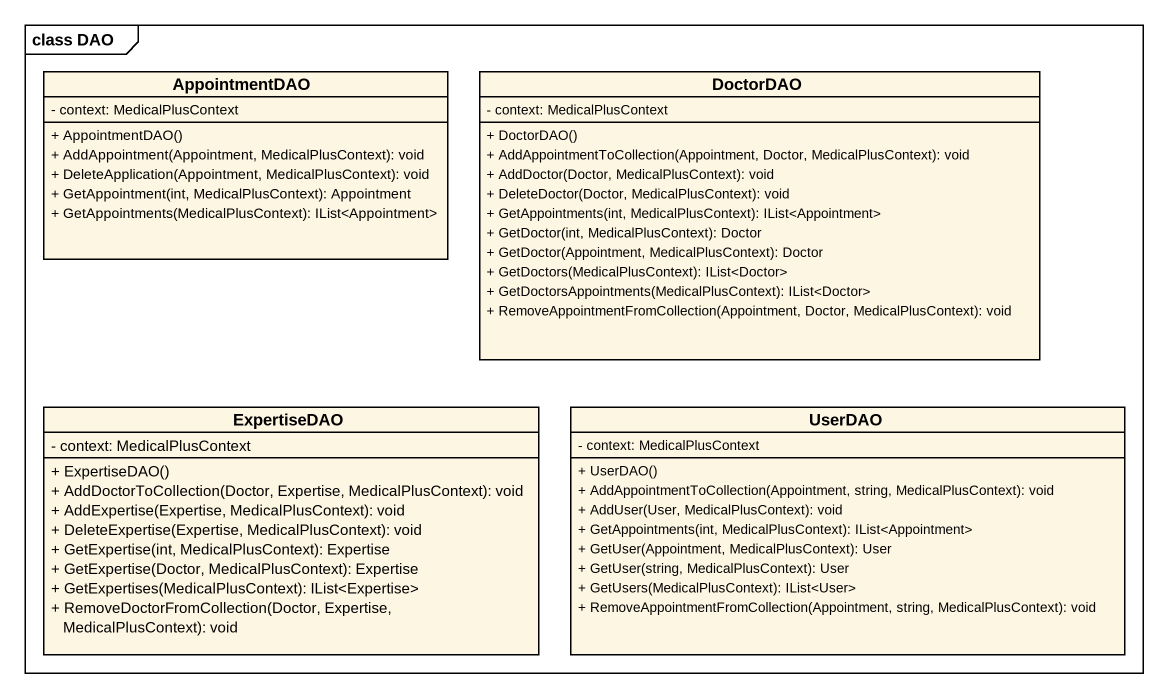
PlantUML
@startuml
mainframe class DAO
hide circle
hide empty members
skinparam classAttributeIconSize 0
class AppointmentDAO {
  - context: MedicalPlusContext
  + AppointmentDAO()
  + AddAppointment(Appointment, MedicalPlusContext): void
  + DeleteApplication(Appointment, MedicalPlusContext): void
  + GetAppointment(int, MedicalPlusContext): Appointment
  + GetAppointments(MedicalPlusContext): IList<Appointment>
}
class DoctorDAO {
  - context: MedicalPlusContext
  + DoctorDAO()
  + AddAppointmentToCollection(Appointment, Doctor, MedicalPlusContext): void
  + AddDoctor(Doctor, MedicalPlusContext): void
  + DeleteDoctor(Doctor, MedicalPlusContext): void
  + GetAppointments(int, MedicalPlusContext): IList<Appointment>
  + GetDoctor(int, MedicalPlusContext): Doctor
  + GetDoctor(Appointment, MedicalPlusContext): Doctor
  + GetDoctors(MedicalPlusContext): IList<Doctor>
  + GetDoctorsAppointments(MedicalPlusContext): IList<Doctor>
  + RemoveAppointmentFromCollection(Appointment, Doctor, MedicalPlusContext): void
}
class ExpertiseDAO {
  - context: MedicalPlusContext
  + ExpertiseDAO()
  + AddDoctorToCollection(Doctor, Expertise, MedicalPlusContext): void
  + AddExpertise(Expertise, MedicalPlusContext): void
  + DeleteExpertise(Expertise, MedicalPlusContext): void
  + GetExpertise(int, MedicalPlusContext): Expertise
  + GetExpertise(Doctor, MedicalPlusContext): Expertise
  + GetExpertises(MedicalPlusContext): IList<Expertise>
  + RemoveDoctorFromCollection(Doctor, Expertise, MedicalPlusContext): void
}
class UserDAO {
  - context: MedicalPlusContext
  + UserDAO()
  + AddAppointmentToCollection(Appointment, string, MedicalPlusContext): void
  + AddUser(User, MedicalPlusContext): void
  + GetAppointments(int, MedicalPlusContext): IList<Appointment>
  + GetUser(Appointment, MedicalPlusContext): User
  + GetUser(string, MedicalPlusContext): User
  + GetUsers(MedicalPlusContext): IList<User>
  + RemoveAppointmentFromCollection(Appointment, string, MedicalPlusContext): void
}
@enduml
